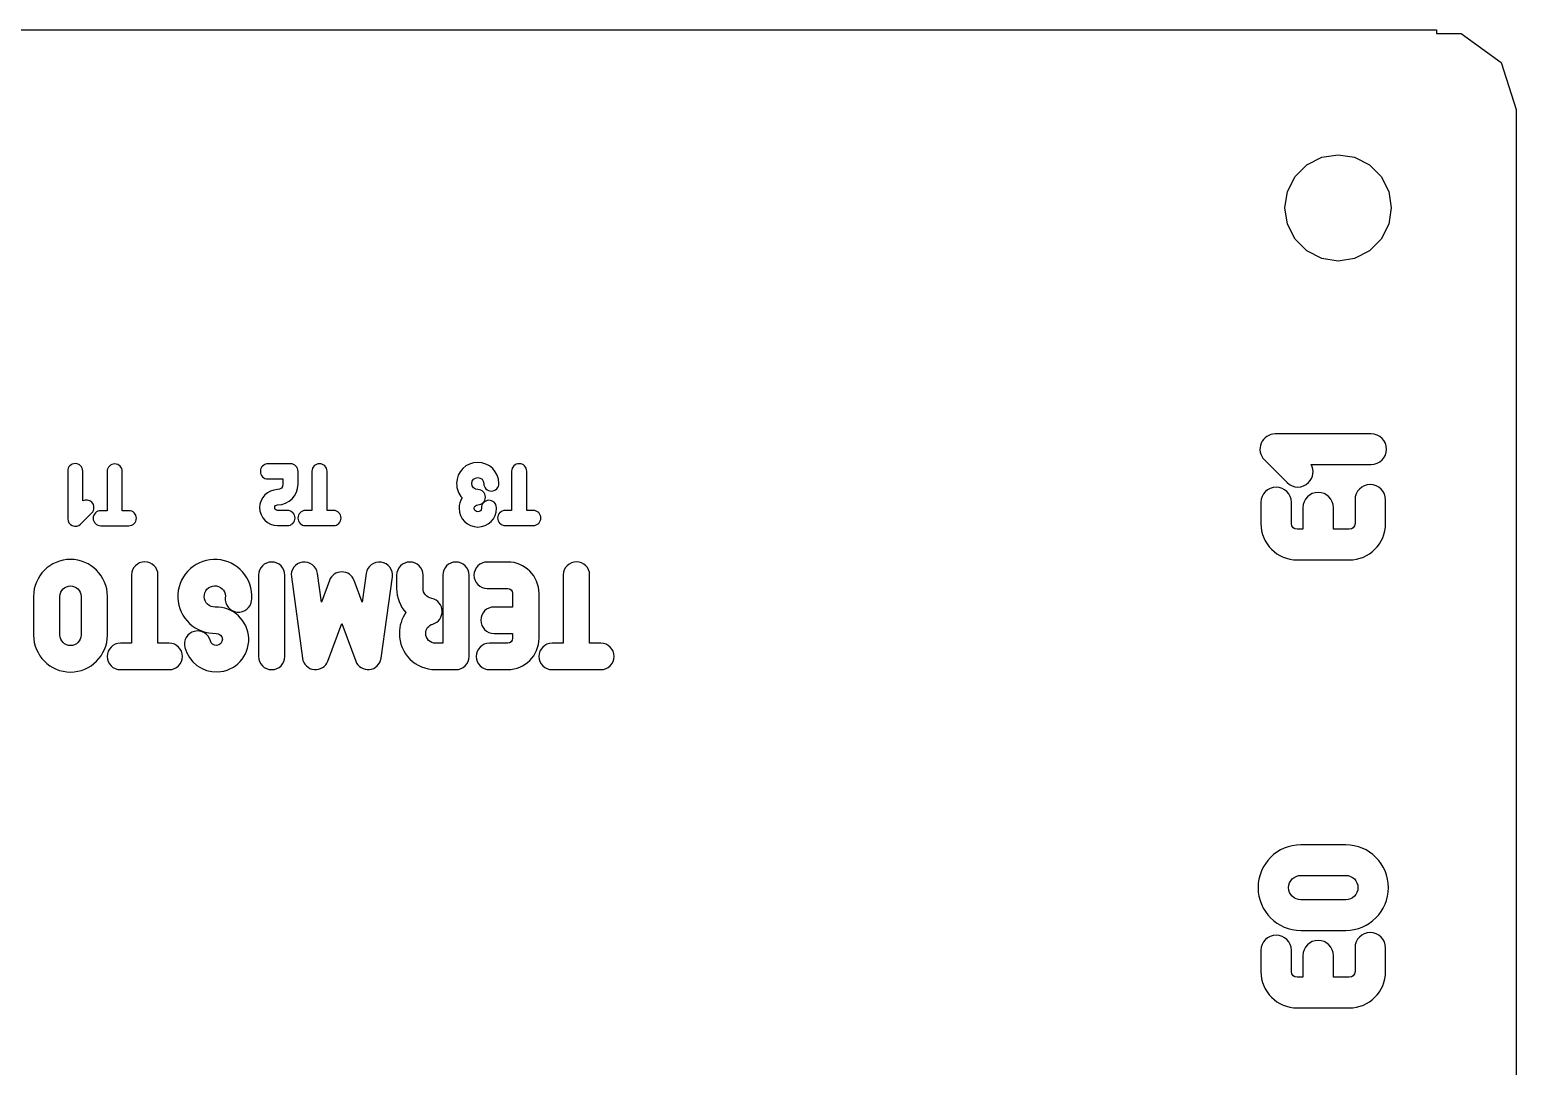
# Model space of a CAD drawing. Extents: x 0 to 215, y 0 to 110.
# Drawn here: x 158.7 to 214.6, y 71.2 to 110.1 of the extents above; entities that cross this region are included whole.
import ezdxf

# ---------------------------------------------------------------- set-up
doc = ezdxf.new("R2010")
doc.units = 0
doc.layers.get('0').update_dxf_attribs({"linetype": 'CONTINUOUS'})

msp = doc.modelspace()

# ---------------------------------------------------------------- linework, layer by layer
at = {"color": 7}
for points in [[(108.578241, 110.142861), (211.578241, 110.142861)], [(211.578241, 110.142861), (211.578241, 109.995863)], [(211.578241, 109.995863), (212.505239, 109.995863)], [(212.505239, 109.995863), (214.005242, 108.905861)], [(214.005242, 108.905861), (214.57824, 107.142861)], [(214.57824, 107.142861), (214.57824, 3.142869)], [(206.702239, 105.060863), (207.260241, 105.344863)], [(207.260241, 105.344863), (207.87824, 105.442862)], [(207.87824, 105.442862), (208.496241, 105.344863)], [(208.496241, 105.344863), (209.05424, 105.060863)], [(205.97624, 104.060862), (206.26024, 104.618863)], [(206.26024, 104.618863), (206.702239, 105.060863)], [(209.05424, 105.060863), (209.496239, 104.618863)], [(209.496239, 104.618863), (209.78024, 104.060862)], [(205.878241, 103.442863), (205.97624, 104.060862)], [(209.78024, 104.060862), (209.878241, 103.442863)], [(205.97624, 102.824861), (205.878241, 103.442863)], [(209.878241, 103.442863), (209.78024, 102.824861)], [(206.26024, 102.266863), (205.97624, 102.824861)], [(209.78024, 102.824861), (209.496239, 102.266863)], [(206.702239, 101.824861), (206.26024, 102.266863)], [(207.260241, 101.540863), (206.702239, 101.824861)], [(209.05424, 101.824861), (208.496241, 101.540863)], [(209.496239, 102.266863), (209.05424, 101.824861)], [(207.87824, 101.442861), (207.260241, 101.540863)], [(208.496241, 101.540863), (207.87824, 101.442861)], [(209.12188, 94.938836), (205.51315, 94.938836)], [(205.107399, 93.961342), (205.95579, 93.112951)], [(160.094656, 93.538356), (160.094656, 91.750529)], [(160.664203, 92.420584), (160.664203, 93.538356)], [(161.579247, 93.526167), (161.579247, 92.05205), (161.338635, 92.05205)], [(162.392447, 92.05205), (162.148791, 92.05205), (162.148791, 93.526167)], [(168.474328, 93.813878), (167.627622, 93.813878)], [(168.760623, 93.043316), (168.760623, 93.530629)], [(169.281153, 93.533674), (169.281153, 92.059554), (169.040542, 92.059554)], [(170.094357, 92.059554), (169.8507, 92.059554), (169.8507, 93.533674)], [(176.793731, 93.53519), (176.793731, 92.061072), (176.55312, 92.061072)], [(177.606932, 92.061072), (177.363278, 92.061072), (177.363278, 93.53519)], [(206.865655, 93.789204), (209.12188, 93.789204)], [(167.627622, 93.244334), (168.191078, 93.244334), (168.191078, 93.043316)], [(204.972147, 92.364752), (204.972147, 91.565544)], [(206.121779, 91.565544), (206.121779, 92.364752)], [(208.513254, 92.463115), (208.513254, 91.565544)], [(209.662883, 91.565544), (209.662883, 92.463115)], [(160.578924, 91.549514), (160.999229, 91.969821)], [(168.358591, 92.059554), (167.99006, 92.059554)], [(206.55212, 92.161876), (206.55212, 91.350372), (206.336948, 91.350372)], [(208.298082, 91.350372), (207.701749, 91.350372), (207.701749, 92.161876)], [(161.338635, 91.482503), (162.392447, 91.482503)], [(167.99006, 91.49001), (168.358591, 91.49001)], [(169.040542, 91.49001), (170.094357, 91.49001)], [(176.55312, 91.491525), (177.606932, 91.491525)], [(176.644842, 90.120924), (175.870303, 90.120924)], [(206.336948, 90.200742), (208.298082, 90.200742)], [(162.497606, 89.632858), (162.497606, 87.0652), (162.078503, 87.0652)], [(163.914063, 87.0652), (163.489654, 87.0652), (163.489654, 89.632858)], [(167.271432, 89.622246), (167.271432, 89.622246), (167.271432, 86.566522), (167.271432, 86.566522)], [(168.26348, 86.566522), (168.26348, 89.622246), (168.26348, 89.622246)], [(168.507763, 89.558585), (168.926866, 86.502861)], [(169.940134, 89.425961), (169.637747, 88.608978), (169.489202, 89.691213)], [(171.319455, 89.691213), (171.170913, 88.608978), (170.868523, 89.425961)], [(171.881794, 86.502861), (172.3062, 89.558585)], [(172.468503, 89.627552), (172.468503, 89.123571)], [(173.460551, 89.123571), (173.460551, 89.627552)], [(174.203264, 89.627552), (174.203264, 87.0652), (173.932703, 87.0652)], [(175.195312, 86.571828), (175.195312, 89.627552)], [(178.734048, 89.632858), (178.734048, 87.0652), (178.314948, 87.0652)], [(180.150505, 87.0652), (179.726099, 87.0652), (179.726099, 89.632858)], [(175.870303, 89.128874), (176.644842, 89.128874)], [(176.830522, 88.943197), (176.830522, 88.428604), (176.130249, 88.428604)], [(177.822572, 87.250877), (177.822572, 88.943197)], [(158.81157, 88.826484), (158.81157, 87.372893)], [(159.80362, 87.372893), (159.80362, 88.826484)], [(160.599382, 88.826484), (160.599382, 87.372893)], [(161.591433, 87.372893), (161.591433, 88.826484)], [(166.024241, 88.784043), (166.024241, 88.784043)], [(169.881779, 86.396759), (170.406983, 87.813216), (170.926879, 86.396759)], [(176.130249, 87.436554), (176.830522, 87.436554), (176.830522, 87.250877)], [(164.501686, 86.911352), (164.501686, 86.911352)], [(165.461905, 87.150081), (165.461905, 87.150081)], [(176.644842, 87.0652), (175.955184, 87.0652)], [(162.078503, 86.073149), (163.914063, 86.073149)], [(173.932703, 86.073149), (174.696636, 86.073149)], [(175.955184, 86.073149), (176.644842, 86.073149)], [(178.314948, 86.073149), (180.150505, 86.073149)], [(208.162833, 79.482405), (206.478347, 79.482405)], [(206.478347, 78.332776), (208.162833, 78.332776)], [(208.162833, 77.410615), (206.478347, 77.410615)], [(206.478347, 76.260983), (208.162833, 76.260983)], [(204.972147, 75.513359), (204.972147, 74.714151)], [(206.121779, 74.714151), (206.121779, 75.513359)], [(208.513254, 75.611725), (208.513254, 74.714151)], [(209.662883, 74.714151), (209.662883, 75.611725)], [(206.55212, 75.310484), (206.55212, 74.498979), (206.336948, 74.498979)], [(208.298082, 74.498979), (207.701749, 74.498979), (207.701749, 75.310484)], [(206.336948, 73.34935), (208.298082, 73.34935)]]:
    msp.add_lwpolyline(points, dxfattribs=at)
for points in [[(204.984443, 94.588412), (204.892227, 94.373243), (204.94141, 94.121184), (205.107399, 93.961342)], [(205.51315, 94.938836), (205.279535, 94.938836), (205.070512, 94.797437), (204.984443, 94.588412)], [(209.69977, 94.367093), (209.69977, 94.680628), (209.441565, 94.938836), (209.12188, 94.938836)], [(209.12188, 93.789204), (209.441565, 93.789204), (209.69977, 94.047412), (209.69977, 94.367093)], [(160.377909, 93.824654), (160.222576, 93.824654), (160.094656, 93.696734), (160.094656, 93.538356)], [(160.664203, 93.538356), (160.664203, 93.696734), (160.536283, 93.824654), (160.377909, 93.824654)], [(161.865541, 93.809419), (161.707167, 93.809419), (161.579247, 93.684544), (161.579247, 93.526167)], [(162.148791, 93.526167), (162.148791, 93.684544), (162.020874, 93.809419), (161.865541, 93.809419)], [(167.627622, 93.813878), (167.469247, 93.813878), (167.341327, 93.685958), (167.341327, 93.530629)], [(167.341327, 93.530629), (167.341327, 93.372251), (167.469247, 93.244334), (167.627622, 93.244334)], [(168.760623, 93.530629), (168.760623, 93.685958), (168.632705, 93.813878), (168.474328, 93.813878)], [(169.567448, 93.816924), (169.409073, 93.816924), (169.281153, 93.692051), (169.281153, 93.533674)], [(169.8507, 93.533674), (169.8507, 93.692051), (169.72278, 93.816924), (169.567448, 93.816924)], [(175.517437, 93.870207), (175.078856, 93.870207), (174.722508, 93.510814), (174.722508, 93.072232)], [(176.31541, 93.072232), (176.31541, 93.510814), (175.956016, 93.870207), (175.517437, 93.870207)], [(177.080026, 93.818442), (176.921651, 93.818442), (176.793731, 93.693567), (176.793731, 93.53519)], [(177.363278, 93.53519), (177.363278, 93.693567), (177.235358, 93.818442), (177.080026, 93.818442)], [(206.767292, 93.112951), (206.951724, 93.297383), (206.98861, 93.574035), (206.865655, 93.789204)], [(167.99006, 92.8423), (167.615441, 92.8423), (167.313915, 92.540777), (167.313915, 92.166155)], [(168.191078, 93.043316), (168.191078, 92.933672), (168.099706, 92.8423), (167.99006, 92.8423)], [(167.99006, 92.272753), (168.413413, 92.272753), (168.760623, 92.619965), (168.760623, 93.043316)], [(174.722508, 93.072232), (174.722508, 92.862078), (174.801697, 92.673246), (174.935707, 92.530097)], [(175.292055, 93.072232), (175.292055, 93.197107), (175.392563, 93.297615), (175.517437, 93.297615)], [(175.520483, 92.843804), (175.395608, 92.843804), (175.292055, 92.94736), (175.292055, 93.072232)], [(175.517437, 93.297615), (175.64231, 93.297615), (175.745862, 93.197107), (175.745862, 93.072232)], [(175.806777, 92.560555), (175.806777, 92.715884), (175.678857, 92.843804), (175.520483, 92.843804)], [(175.745862, 93.072232), (175.745862, 92.913858), (175.870737, 92.788983), (176.029115, 92.788983)], [(176.029115, 92.788983), (176.187489, 92.788983), (176.31541, 92.913858), (176.31541, 93.072232)], [(205.543889, 92.936492), (205.230355, 92.936492), (204.972147, 92.678287), (204.972147, 92.364752)], [(206.121779, 92.364752), (206.121779, 92.678287), (205.863571, 92.936492), (205.543889, 92.936492)], [(205.95579, 93.112951), (206.177109, 92.885486), (206.545973, 92.885486), (206.767292, 93.112951)], [(209.084994, 93.034858), (208.771459, 93.034858), (208.513254, 92.77665), (208.513254, 92.463115)], [(209.662883, 92.463115), (209.662883, 92.77665), (209.404678, 93.034858), (209.084994, 93.034858)], [(160.999229, 92.371853), (160.90786, 92.463225), (160.770801, 92.481499), (160.664203, 92.420584)], [(160.999229, 91.969821), (161.111921, 92.079465), (161.111921, 92.262206), (160.999229, 92.371853)], [(167.883462, 92.166155), (167.883462, 92.224022), (167.932193, 92.272753), (167.99006, 92.272753)], [(174.93571, 92.530109), (174.862614, 92.417417), (174.816928, 92.283407), (174.816928, 92.140258)], [(175.389517, 92.140247), (175.389517, 92.213345), (175.447384, 92.27426), (175.520483, 92.27426)], [(175.520483, 92.27426), (175.678857, 92.27426), (175.806777, 92.402177), (175.806777, 92.560555)], [(175.928607, 92.441776), (175.773275, 92.43568), (175.648403, 92.301672), (175.654493, 92.146343)], [(176.22404, 92.167662), (176.217944, 92.326039), (176.086982, 92.447866), (175.928607, 92.441776)], [(207.123863, 92.739763), (206.810328, 92.739763), (206.55212, 92.481558), (206.55212, 92.161876)], [(207.701749, 92.161876), (207.701749, 92.481558), (207.443544, 92.739763), (207.123863, 92.739763)], [(160.094656, 91.750529), (160.094656, 91.634793), (160.164709, 91.53124), (160.268262, 91.488599)], [(161.338635, 92.05205), (161.180258, 92.05205), (161.052341, 91.92413), (161.052341, 91.768797)], [(161.052341, 91.768797), (161.052341, 91.610423), (161.180258, 91.482503), (161.338635, 91.482503)], [(162.678745, 91.768797), (162.678745, 91.92413), (162.550825, 92.05205), (162.392447, 92.05205)], [(162.392447, 91.482503), (162.550825, 91.482503), (162.678745, 91.610423), (162.678745, 91.768797)], [(167.313915, 92.166155), (167.313915, 91.794578), (167.615441, 91.49001), (167.99006, 91.49001)], [(167.99006, 92.059554), (167.932193, 92.059554), (167.883462, 92.108285), (167.883462, 92.166155)], [(168.644886, 91.776304), (168.644886, 91.934682), (168.516966, 92.059554), (168.358591, 92.059554)], [(168.358591, 91.49001), (168.516966, 91.49001), (168.644886, 91.61793), (168.644886, 91.776304)], [(169.040542, 92.059554), (168.882167, 92.059554), (168.754247, 91.931637), (168.754247, 91.776304)], [(168.754247, 91.776304), (168.754247, 91.61793), (168.882167, 91.49001), (169.040542, 91.49001)], [(170.380652, 91.776304), (170.380652, 91.931637), (170.252731, 92.059554), (170.094357, 92.059554)], [(170.094357, 91.49001), (170.252731, 91.49001), (170.380652, 91.61793), (170.380652, 91.776304)], [(174.816928, 92.140258), (174.816928, 91.753456), (175.13368, 91.436701), (175.523531, 91.436701)], [(175.523528, 92.006237), (175.447384, 92.006237), (175.389517, 92.067151), (175.389517, 92.140247)], [(175.654493, 92.140247), (175.654493, 92.067151), (175.596623, 92.006237), (175.523528, 92.006237)], [(175.523531, 91.436701), (175.910333, 91.436701), (176.227088, 91.753456), (176.227088, 92.140258)], [(175.654493, 92.146343), (175.654493, 92.146343), (175.654493, 92.143295), (175.654493, 92.140247)], [(176.227088, 92.140258), (176.227088, 92.149402), (176.227088, 92.158546), (176.22404, 92.167662)], [(176.55312, 92.061072), (176.394745, 92.061072), (176.266825, 91.933152), (176.266825, 91.77782)], [(176.266825, 91.77782), (176.266825, 91.619445), (176.394745, 91.491525), (176.55312, 91.491525)], [(177.893229, 91.77782), (177.893229, 91.933152), (177.765309, 92.061072), (177.606932, 92.061072)], [(177.606932, 91.491525), (177.765309, 91.491525), (177.893229, 91.619445), (177.893229, 91.77782)], [(160.268262, 91.488599), (160.374861, 91.442915), (160.499735, 91.467291), (160.578924, 91.549514)], [(204.972147, 91.565544), (204.972147, 90.809372), (205.580776, 90.200742), (206.336948, 90.200742)], [(206.336948, 91.350372), (206.220142, 91.350372), (206.121779, 91.442588), (206.121779, 91.565544)], [(208.513254, 91.565544), (208.513254, 91.442588), (208.414891, 91.350372), (208.298082, 91.350372)], [(208.298082, 90.200742), (209.048107, 90.200742), (209.662883, 90.809372), (209.662883, 91.565544)], [(160.2015, 90.216417), (159.432267, 90.216417), (158.81157, 89.59572), (158.81157, 88.826484)], [(161.591433, 88.826484), (161.591433, 89.59572), (160.965433, 90.216417), (160.2015, 90.216417)], [(162.996282, 90.12623), (162.720418, 90.12623), (162.497606, 89.908721), (162.497606, 89.632858)], [(163.489654, 89.632858), (163.489654, 89.908721), (163.266842, 90.12623), (162.996282, 90.12623)], [(165.578615, 90.216417), (165.207261, 90.205806), (164.862431, 90.046652), (164.61309, 89.776094)], [(167.021597, 88.87423), (166.995069, 89.643466), (166.347851, 90.24294), (165.578615, 90.216417)], [(167.770107, 90.120924), (167.494244, 90.120924), (167.271432, 89.89811), (167.271432, 89.622246)], [(168.26348, 89.622246), (168.26348, 89.89811), (168.045971, 90.120924), (167.770107, 90.120924)], [(168.926866, 90.115619), (168.656305, 90.078484), (168.465322, 89.829146), (168.507763, 89.558585)], [(169.489202, 89.691213), (169.452067, 89.961771), (169.202729, 90.152756), (168.926866, 90.115619)], [(171.881794, 90.115619), (171.611236, 90.152756), (171.35659, 89.961771), (171.319455, 89.691213)], [(172.3062, 89.558585), (172.343335, 89.829146), (172.152352, 90.078484), (171.881794, 90.115619)], [(172.967179, 90.120924), (172.691315, 90.120924), (172.468503, 89.89811), (172.468503, 89.627552)], [(173.460551, 89.627552), (173.460551, 89.89811), (173.237739, 90.120924), (172.967179, 90.120924)], [(174.696636, 90.120924), (174.420773, 90.120924), (174.203264, 89.89811), (174.203264, 89.627552)], [(175.195312, 89.627552), (175.195312, 89.89811), (174.9725, 90.120924), (174.696636, 90.120924)], [(175.870303, 90.120924), (175.599742, 90.120924), (175.37693, 89.89811), (175.37693, 89.622246)], [(177.822572, 88.943197), (177.822572, 89.590417), (177.297368, 90.120924), (176.644842, 90.120924)], [(179.232727, 90.12623), (178.956863, 90.12623), (178.734048, 89.908721), (178.734048, 89.632858)], [(179.726099, 89.632858), (179.726099, 89.908721), (179.503284, 90.12623), (179.232727, 90.12623)], [(164.61309, 89.776094), (164.358447, 89.505536), (164.225819, 89.150094), (164.236431, 88.77874)], [(170.406983, 89.749568), (170.19478, 89.749568), (170.0091, 89.622246), (169.940134, 89.425961)], [(170.868523, 89.425961), (170.799557, 89.622246), (170.61388, 89.749568), (170.406983, 89.749568)], [(175.37693, 89.622246), (175.37693, 89.351688), (175.599742, 89.128874), (175.870303, 89.128874)], [(159.80362, 88.826484), (159.80362, 89.043993), (159.983994, 89.224366), (160.2015, 89.224366)], [(160.2015, 89.224366), (160.419009, 89.224366), (160.599382, 89.043993), (160.599382, 88.826484)], [(165.228482, 88.810569), (165.228482, 88.916671), (165.265616, 89.017469), (165.334583, 89.097045)], [(165.334583, 89.097045), (165.408853, 89.17662), (165.509651, 89.219061), (165.615753, 89.224366)], [(165.615753, 89.224366), (165.833258, 89.234978), (166.018938, 89.059907), (166.029547, 88.837095)], [(172.468503, 89.123571), (172.468503, 88.773435), (172.595825, 88.460433), (172.813334, 88.216401)], [(173.794773, 88.746909), (173.587876, 88.794655), (173.460551, 88.937891), (173.460551, 89.123571)], [(176.644842, 89.128874), (176.750943, 89.128874), (176.830522, 89.043993), (176.830522, 88.943197)], [(164.236431, 88.77874), (164.26296, 88.009504), (164.910177, 87.41003), (165.679414, 87.436554)], [(165.642276, 88.428604), (165.42477, 88.417993), (165.23909, 88.593061), (165.228482, 88.810569)], [(166.904884, 87.250877), (166.883661, 87.919317), (166.316022, 88.449825), (165.642276, 88.428604)], [(166.024241, 88.784043), (165.997712, 88.50818), (166.194003, 88.264148), (166.469867, 88.237622)], [(166.029547, 88.837095), (166.029547, 88.821178), (166.029547, 88.799961), (166.024241, 88.784043)], [(166.469867, 88.237622), (166.740425, 88.211093), (166.98446, 88.407384), (167.010986, 88.677942)], [(167.010986, 88.677942), (167.021597, 88.741603), (167.021597, 88.810569), (167.021597, 88.87423)], [(174.182044, 88.280062), (174.176738, 88.502874), (174.017584, 88.699162), (173.794773, 88.746909)], [(176.130249, 88.428604), (175.854385, 88.428604), (175.631574, 88.20579), (175.631574, 87.929926)], [(172.813334, 88.216401), (172.659486, 87.993587), (172.569299, 87.723029), (172.569299, 87.431251)], [(173.56135, 87.431251), (173.56135, 87.601013), (173.667451, 87.738943), (173.826602, 87.78669)], [(173.826602, 87.78669), (174.04411, 87.850351), (174.187347, 88.051945), (174.182044, 88.280062)], [(175.631574, 87.929926), (175.631574, 87.659368), (175.854385, 87.436554), (176.130249, 87.436554)], [(158.81157, 87.372893), (158.81157, 86.608962), (159.432267, 85.982962), (160.2015, 85.982962)], [(160.2015, 86.975013), (159.983994, 86.975013), (159.80362, 87.155384), (159.80362, 87.372893)], [(160.599382, 87.372893), (160.599382, 87.155384), (160.419009, 86.975013), (160.2015, 86.975013)], [(160.2015, 85.982962), (160.965433, 85.982962), (161.591433, 86.608962), (161.591433, 87.372893)], [(164.862431, 87.510826), (164.597176, 87.447165), (164.432719, 87.176604), (164.501686, 86.911352)], [(165.461905, 87.150081), (165.398244, 87.415333), (165.127683, 87.579793), (164.862431, 87.510826)], [(165.679414, 87.436554), (165.801429, 87.436554), (165.907531, 87.341064), (165.912837, 87.213742)], [(165.727157, 85.988268), (166.400903, 86.009491), (166.926105, 86.577133), (166.904884, 87.250877)], [(172.569299, 87.431251), (172.569299, 86.683235), (173.179384, 86.073149), (173.932703, 86.073149)], [(173.932703, 87.0652), (173.725806, 87.0652), (173.56135, 87.229656), (173.56135, 87.431251)], [(176.830522, 87.250877), (176.830522, 87.150081), (176.750943, 87.0652), (176.644842, 87.0652)], [(176.644842, 86.073149), (177.297368, 86.073149), (177.822572, 86.598354), (177.822572, 87.250877)], [(162.078503, 87.0652), (161.80264, 87.0652), (161.579825, 86.842386), (161.579825, 86.571828)], [(164.412738, 86.571828), (164.412738, 86.842386), (164.189926, 87.0652), (163.914063, 87.0652)], [(164.501686, 86.911352), (164.639617, 86.354319), (165.154209, 85.967048), (165.727157, 85.988268)], [(165.695328, 86.980319), (165.583921, 86.975013), (165.488431, 87.049283), (165.461905, 87.150081)], [(165.912837, 87.213742), (165.918142, 87.091723), (165.817344, 86.985622), (165.695328, 86.980319)], [(175.955184, 87.0652), (175.684623, 87.0652), (175.461811, 86.842386), (175.461811, 86.566522)], [(178.314948, 87.0652), (178.039085, 87.0652), (177.81627, 86.842386), (177.81627, 86.571828)], [(180.649183, 86.571828), (180.649183, 86.842386), (180.426368, 87.0652), (180.150505, 87.0652)], [(161.579825, 86.571828), (161.579825, 86.295964), (161.80264, 86.073149), (162.078503, 86.073149)], [(163.914063, 86.073149), (164.189926, 86.073149), (164.412738, 86.295964), (164.412738, 86.571828)], [(167.271432, 86.566522), (167.271432, 86.295964), (167.494244, 86.073149), (167.770107, 86.073149)], [(167.770107, 86.073149), (168.045971, 86.073149), (168.26348, 86.295964), (168.26348, 86.566522)], [(168.926866, 86.502861), (168.958695, 86.274743), (169.139068, 86.099675), (169.367186, 86.073149)], [(169.367186, 86.073149), (169.59, 86.051926), (169.807509, 86.184557), (169.881779, 86.396759)], [(170.926879, 86.396759), (171.006457, 86.184557), (171.21866, 86.051929), (171.446777, 86.073149)], [(171.446777, 86.073149), (171.669591, 86.099678), (171.849963, 86.274743), (171.881794, 86.502861)], [(174.696636, 86.073149), (174.9725, 86.073149), (175.195312, 86.295964), (175.195312, 86.571828)], [(175.461811, 86.566522), (175.461811, 86.295964), (175.684623, 86.073149), (175.955184, 86.073149)], [(177.81627, 86.571828), (177.81627, 86.295964), (178.039085, 86.073149), (178.314948, 86.073149)], [(180.150505, 86.073149), (180.426368, 86.073149), (180.649183, 86.295964), (180.649183, 86.571828)], [(206.478347, 79.482405), (205.586925, 79.482405), (204.867637, 78.76312), (204.867637, 77.871695)], [(209.773543, 77.871695), (209.773543, 78.76312), (209.048107, 79.482405), (208.162833, 79.482405)], [(206.017266, 77.871695), (206.017266, 78.1299), (206.220142, 78.332776), (206.478347, 78.332776)], [(208.162833, 78.332776), (208.414888, 78.332776), (208.623913, 78.1299), (208.623913, 77.871695)], [(204.867637, 77.871695), (204.867637, 76.986421), (205.586925, 76.260983), (206.478347, 76.260983)], [(206.478347, 77.410615), (206.220142, 77.410615), (206.017266, 77.619637), (206.017266, 77.871695)], [(208.623913, 77.871695), (208.623913, 77.619637), (208.414888, 77.410615), (208.162833, 77.410615)], [(208.162833, 76.260983), (209.048107, 76.260983), (209.773543, 76.986421), (209.773543, 77.871695)], [(205.543889, 76.085102), (205.230355, 76.085102), (204.972147, 75.826894), (204.972147, 75.513359)], [(206.121779, 75.513359), (206.121779, 75.826894), (205.863571, 76.085102), (205.543889, 76.085102)], [(209.084994, 76.183465), (208.771459, 76.183465), (208.513254, 75.925259), (208.513254, 75.611725)], [(209.662883, 75.611725), (209.662883, 75.925259), (209.404678, 76.183465), (209.084994, 76.183465)], [(207.123863, 75.888373), (206.810328, 75.888373), (206.55212, 75.630168), (206.55212, 75.310484)], [(207.701749, 75.310484), (207.701749, 75.630168), (207.443544, 75.888373), (207.123863, 75.888373)], [(204.972147, 74.714151), (204.972147, 73.957979), (205.580776, 73.34935), (206.336948, 73.34935)], [(206.336948, 74.498979), (206.220142, 74.498979), (206.121779, 74.591198), (206.121779, 74.714151)], [(208.513254, 74.714151), (208.513254, 74.591198), (208.414891, 74.498979), (208.298082, 74.498979)], [(208.298082, 73.34935), (209.048107, 73.34935), (209.662883, 73.957979), (209.662883, 74.714151)]]:
    msp.add_open_spline(points, degree=3, dxfattribs=at)

doc.saveas('drawing.dxf')
